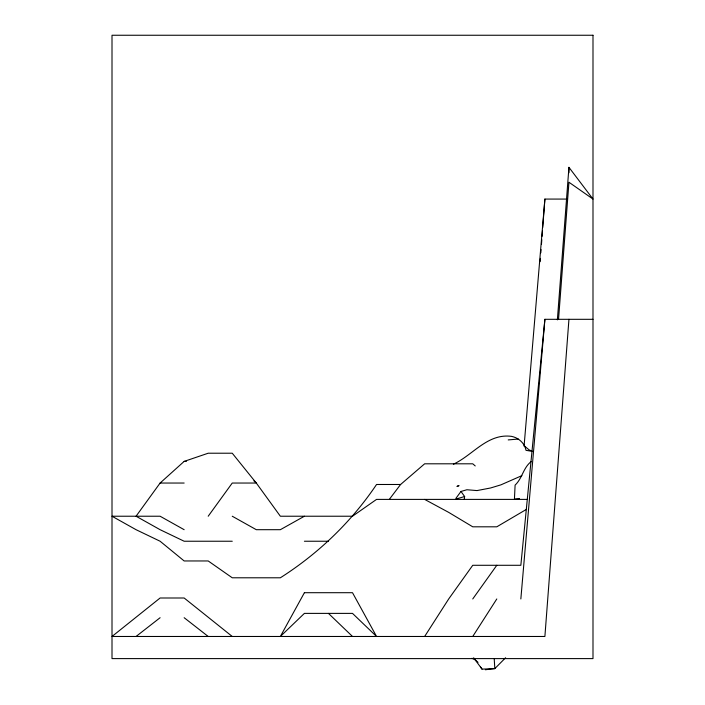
<?xml version="1.0" encoding="UTF-8"?>
<svg xmlns="http://www.w3.org/2000/svg" width="705" height="705" viewBox="0 0 705 705"><rect width="100%" height="100%" fill="white"/><g stroke="black" fill="none" stroke-linecap="round" stroke-linejoin="round"><path stroke-width="1.06" d="M540.145 261.625L540.4 258.33M540.814 252.848L541.061 249.552M541.484 244.062L541.81 239.674M542.066 236.387L542.48 230.896M542.727 227.6L544.894 199.074L566.758 199.074M557.373 319.867L568.944 167.323L592.993 199.074L568.944 182.234L558.536 319.418M568.944 319.312L544.894 636.474L112.007 636.474L160.106 597.999L184.155 597.999L232.253 636.474M524.071 446.212L544.894 199.074M520.845 598.959L544.894 319.312L592.993 319.312M544.894 319.312L520.845 565.287L472.747 565.287L448.697 598.959L424.648 636.474M464.198 499.475L464.639 496.523L460.973 491.464L455.862 498.417M519.506 498.514L514.438 499.078L515.099 485.128C522.264 478.466 523.348 467.512 531.138 461.634M472.747 636.474L496.796 598.959M472.747 598.959L496.796 565.287M527.402 499.396L376.549 499.396L352.5 516.227L280.352 516.227L256.303 483.04L232.253 453.218L208.204 453.218L184.155 461.396L160.106 483.04L136.056 516.227L160.106 529.693L184.155 541.237L232.253 541.237M208.204 516.227L232.253 483.04L256.303 483.04L253.897 480.88M389.548 499.07L400.599 484.485L424.648 463.802L472.747 463.802L475.232 465.943M184.155 529.693L160.106 516.227L112.007 516.227L136.056 529.693L160.106 541.237L184.155 560.96L208.204 560.96L232.253 577.792L280.352 577.792C318.396 553.557 351.354 521.938 376.549 484.485L400.599 484.485M505.608 657.747L494.831 668.596L485.331 669.75M136.056 636.474L160.106 617.712M304.401 516.227L280.352 529.693L256.303 529.693L232.253 516.227M526.617 509.266L496.796 526.811L472.747 526.811L448.697 512.385L424.648 499.396M521.867 475.655L500.955 484.837L490.574 487.983L477.003 490.583L466.895 489.746L460.973 491.464M453.412 464.19C472.843 455.236 487.446 433.187 511.486 436.36C518.563 437.77 524.661 443.101 526 450.336L533.024 451.491M457.148 486.327L459.043 485.622L457.087 486.344M456.267 498.981L464.639 496.523M508.217 439.911L518.342 439.048M473.637 657.783L482.009 669.133L494.831 668.596L494.231 659.122M184.155 461.396L186.34 461.396M160.106 483.04L184.155 483.04M304.401 541.237L328.451 541.237M531.676 450.9L529.235 449.993L524.679 446.195M471.98 658.294L474.729 659.527L478.025 662.356M184.155 617.712L208.204 636.474M328.451 613.385L352.5 636.474M480.563 667.018L482.009 669.133M568.944 167.323L568.944 172.804M304.401 592.702L280.352 636.474L304.401 613.385L352.5 613.385L376.549 636.474L352.5 592.702L304.401 592.702M592.993 35.25L112.007 35.25L112.007 658.602L592.993 658.602L592.993 35.25"/></g></svg>
